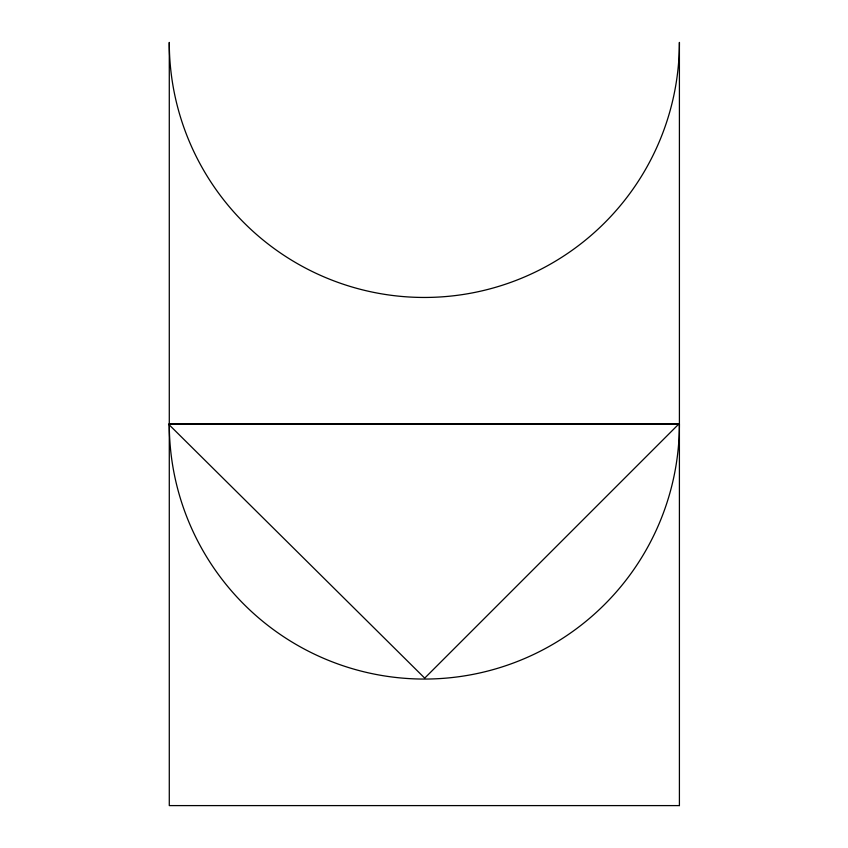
<?xml version="1.0" encoding="UTF-8"?>
<svg xmlns="http://www.w3.org/2000/svg" width="848" height="848" viewBox="0 0 848 848"><rect width="100%" height="100%" fill="white"/><g stroke="black" fill="none" stroke-linecap="round" stroke-linejoin="round"><path stroke-width="1.27" d="M678.612 424.223L424.71 678.124L168.593 424.223L678.718 424.223M679.407 424L169.282 424A255.057 255.057 0 0 0 424.339 679.057A255.057 255.057 0 0 0 679.407 424M679.407 805.6L169.282 805.6L169.282 42.4A255.057 255.057 0 0 0 424.339 297.457A255.057 255.057 0 0 0 679.407 42.4L679.407 805.6"/></g></svg>
